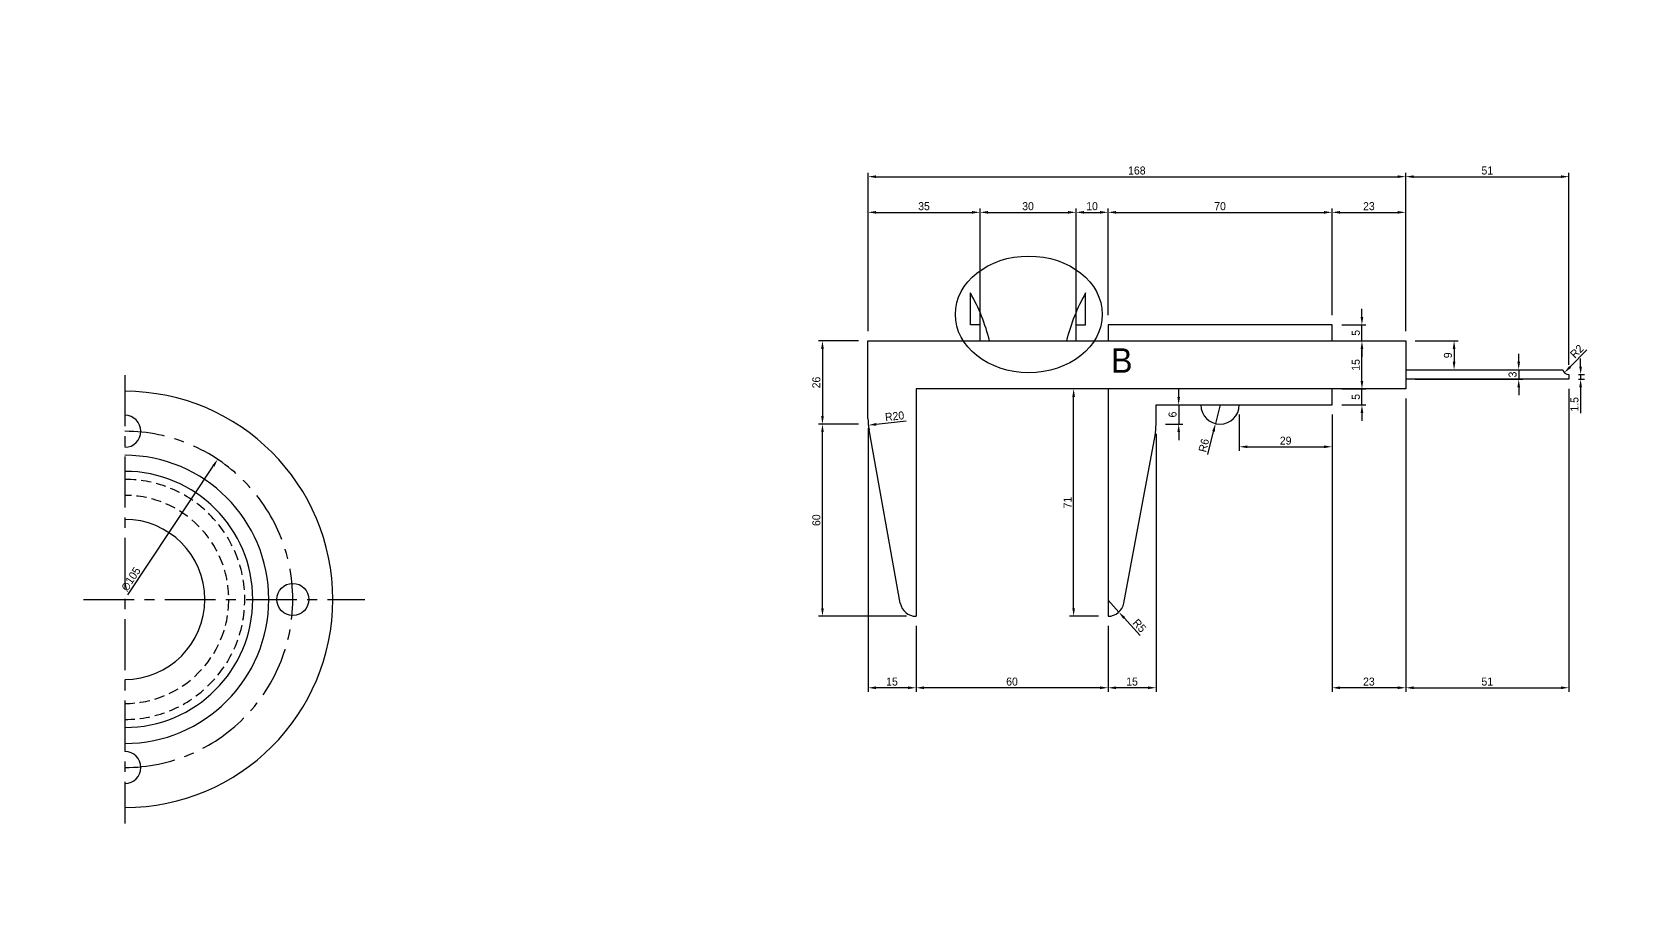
# Model space of a CAD drawing. Header units: millimetres. Extents: x 106 to 2619, y 244 to 1783.
# Drawn here: x 1531.8 to 2029.3, y 636.6 to 911.9 of the extents above; entities that cross this region are included whole.
import ezdxf

# ---------------------------------------------------------------- set-up
doc = ezdxf.new("R2010")
doc.units = ezdxf.units.MM
doc.header["$LTSCALE"] = 0.5
doc.linetypes.add('CENTER', pattern=[50.8, 31.75, -6.35, 6.35, -6.35])
doc.linetypes.add('HIDDEN', pattern=[9.525, 6.35, -3.175])
doc.styles.get("Standard").update_dxf_attribs({"font": ''})
doc.styles.get('Standard').set_extended_font_data('Gulim')
doc.dimstyles.new('ISO-25', dxfattribs={"dimtxt": 2.5, "dimasz": 2.5, "dimexe": 1.25, "dimexo": 3, "dimtad": 1, "dimdsep": 46, "dimtxsty": 'Standard', "dimcen": 2.5, "dimclrd": 1, "dimclre": 1, "dimclrt": 5, "dimadec": 0, "dimazin": 0, "dimtfac": 1, "dimtmove": 0, "dimatfit": 3, "dimfxl": 1, "dimtfillclr": 1, "dimarcsym": 0})
doc.dimstyles.new('사본 ISO-25', dxfattribs={"dimtxt": 10, "dimasz": 10, "dimexe": 1.25, "dimexo": 1, "dimtad": 1, "dimdsep": 46, "dimtxsty": 'Standard', "dimcen": 10, "dimclrd": 1, "dimclre": 1, "dimclrt": 5, "dimadec": 0, "dimazin": 0, "dimtfac": 1, "dimtmove": 0, "dimatfit": 3, "dimfxl": 1, "dimtfillclr": 1, "dimarcsym": 0})

# ---------------------------------------------------------------- blocks, each defined once
blk = doc.blocks.new('*D206')
at = {"color": 1, "lineweight": -2, "transparency": 16777216}
blk.add_line((1561.79, 736.07), (1588.47, 776.26), dxfattribs=at)
at = {"color": 1, "transparency": 16777216}
blk.add_solid([(1588.12, 776.49), (1588.82, 776.03), (1589.85, 778.34)], dxfattribs=at)
at = {"layer": 'Defpoints', "color": 0, "transparency": 16777216}
for p in [(1589.85, 778.34), (1531.78, 690.86)]:
    blk.add_point(p, dxfattribs=at)
at = {"color": 5, "transparency": 16777216, "insert": (1562.74, 740.95), "char_height": 2.5, "attachment_point": 5, "rotation": 56.4212}
blk.add_mtext('∅105', dxfattribs=at)
blk = doc.blocks.new('*D269')
at = {"color": 1, "lineweight": -2, "transparency": 16777216}
blk.add_line((1556.28, 1100.47), (1561.51, 1059.09), dxfattribs=at)
at = {"color": 1, "transparency": 16777216}
blk.add_solid([(1563.17, 1059.3), (1559.86, 1058.89), (1562.77, 1049.17)], dxfattribs=at)
at = {"layer": 'Defpoints', "color": 0, "transparency": 16777216}
for p in [(1562.77, 1049.17), (1639.36, 444)]:
    blk.add_point(p, dxfattribs=at)
at = {"color": 5, "transparency": 16777216, "insert": (1563.99, 1085.47), "char_height": 10, "attachment_point": 5, "rotation": 277.213}
blk.add_mtext('R610', dxfattribs=at)
blk = doc.blocks.new('*D275')
at = {"color": 1, "lineweight": -2, "transparency": 16777216}
for p, q in [((1793.04, 818.34), (1793.04, 856.74)), ((1828.04, 818.34), (1828.04, 856.74)), ((1795.54, 855.49), (1825.54, 855.49))]:
    blk.add_line(p, q, dxfattribs=at)
at = {"color": 1, "transparency": 16777216}
for points in [[(1795.54, 855.91), (1795.54, 855.07), (1793.04, 855.49)], [(1825.54, 855.91), (1825.54, 855.07), (1828.04, 855.49)]]:
    blk.add_solid(points, dxfattribs=at)
at = {"layer": 'Defpoints', "color": 0, "transparency": 16777216}
for p in [(1828.04, 855.49), (1793.04, 815.34), (1828.04, 815.34)]:
    blk.add_point(p, dxfattribs=at)
at = {"color": 5, "transparency": 16777216, "insert": (1810.54, 857.4), "char_height": 2.5, "attachment_point": 5}
blk.add_mtext('35', dxfattribs=at)
blk = doc.blocks.new('*D276')
at = {"color": 1, "lineweight": -2, "transparency": 16777216}
for p, q in [((1828.04, 818.34), (1828.04, 856.74)), ((1858.04, 818.34), (1858.04, 856.74)), ((1830.54, 855.49), (1855.54, 855.49))]:
    blk.add_line(p, q, dxfattribs=at)
at = {"color": 1, "transparency": 16777216}
for points in [[(1830.54, 855.91), (1830.54, 855.07), (1828.04, 855.49)], [(1855.54, 855.91), (1855.54, 855.07), (1858.04, 855.49)]]:
    blk.add_solid(points, dxfattribs=at)
at = {"layer": 'Defpoints', "color": 0, "transparency": 16777216}
for p in [(1858.04, 855.49), (1828.04, 815.34), (1858.04, 815.34)]:
    blk.add_point(p, dxfattribs=at)
at = {"color": 5, "transparency": 16777216, "insert": (1843.04, 857.4), "char_height": 2.5, "attachment_point": 5}
blk.add_mtext('30', dxfattribs=at)
blk = doc.blocks.new('*D277')
at = {"color": 1, "lineweight": -2, "transparency": 16777216}
for p, q in [((1858.04, 818.34), (1858.04, 856.74)), ((1868.04, 823.34), (1868.04, 856.74)), ((1860.54, 855.49), (1865.54, 855.49))]:
    blk.add_line(p, q, dxfattribs=at)
at = {"color": 1, "transparency": 16777216}
for points in [[(1860.54, 855.91), (1860.54, 855.07), (1858.04, 855.49)], [(1865.54, 855.91), (1865.54, 855.07), (1868.04, 855.49)]]:
    blk.add_solid(points, dxfattribs=at)
at = {"layer": 'Defpoints', "color": 0, "transparency": 16777216}
for p in [(1868.04, 855.49), (1868.04, 820.34), (1858.04, 815.34)]:
    blk.add_point(p, dxfattribs=at)
at = {"color": 5, "transparency": 16777216, "insert": (1863.04, 857.4), "char_height": 2.5, "attachment_point": 5}
blk.add_mtext('10', dxfattribs=at)
blk = doc.blocks.new('*D278')
at = {"color": 1, "lineweight": -2, "transparency": 16777216}
for p, q in [((1868.04, 823.34), (1868.04, 856.74)), ((1938.04, 823.34), (1938.04, 856.74)), ((1870.54, 855.49), (1935.54, 855.49))]:
    blk.add_line(p, q, dxfattribs=at)
at = {"color": 1, "transparency": 16777216}
for points in [[(1870.54, 855.91), (1870.54, 855.07), (1868.04, 855.49)], [(1935.54, 855.91), (1935.54, 855.07), (1938.04, 855.49)]]:
    blk.add_solid(points, dxfattribs=at)
at = {"layer": 'Defpoints', "color": 0, "transparency": 16777216}
for p in [(1938.04, 855.49), (1868.04, 820.34), (1938.04, 820.34)]:
    blk.add_point(p, dxfattribs=at)
at = {"color": 5, "transparency": 16777216, "insert": (1903.04, 857.4), "char_height": 2.5, "attachment_point": 5}
blk.add_mtext('70', dxfattribs=at)
blk = doc.blocks.new('*D279')
at = {"color": 1, "lineweight": -2, "transparency": 16777216}
for p, q in [((1938.04, 823.34), (1938.04, 856.74)), ((1961.04, 818.34), (1961.04, 856.74)), ((1940.54, 855.49), (1958.54, 855.49))]:
    blk.add_line(p, q, dxfattribs=at)
at = {"color": 1, "transparency": 16777216}
for points in [[(1940.54, 855.91), (1940.54, 855.07), (1938.04, 855.49)], [(1958.54, 855.91), (1958.54, 855.07), (1961.04, 855.49)]]:
    blk.add_solid(points, dxfattribs=at)
at = {"layer": 'Defpoints', "color": 0, "transparency": 16777216}
for p in [(1961.04, 855.49), (1938.04, 820.34), (1961.04, 815.34)]:
    blk.add_point(p, dxfattribs=at)
at = {"color": 5, "transparency": 16777216, "insert": (1949.54, 857.4), "char_height": 2.5, "attachment_point": 5}
blk.add_mtext('23', dxfattribs=at)
blk = doc.blocks.new('*D280')
at = {"color": 1, "lineweight": -2, "transparency": 16777216}
for p, q in [((1964.04, 815.34), (1977.41, 815.34)), ((1976.16, 812.84), (1976.16, 808.84)), ((1964.04, 806.34), (1977.41, 806.34))]:
    blk.add_line(p, q, dxfattribs=at)
at = {"color": 1, "transparency": 16777216}
for points in [[(1975.74, 812.84), (1976.58, 812.84), (1976.16, 815.34)], [(1975.74, 808.84), (1976.58, 808.84), (1976.16, 806.34)]]:
    blk.add_solid(points, dxfattribs=at)
at = {"layer": 'Defpoints', "color": 0, "transparency": 16777216}
for p in [(1961.04, 815.34), (1961.04, 806.34), (1976.16, 806.34)]:
    blk.add_point(p, dxfattribs=at)
at = {"color": 5, "transparency": 16777216, "insert": (1974.25, 810.84), "char_height": 2.5, "attachment_point": 5, "rotation": 90}
blk.add_mtext('9', dxfattribs=at)
blk = doc.blocks.new('*D281')
at = {"color": 1, "lineweight": -2, "transparency": 16777216}
for p, q in [((1996.36, 808.84), (1996.36, 811.34)), ((1964.04, 806.34), (1997.61, 806.34)), ((1996.36, 806.34), (1996.36, 803.34)), ((1964.04, 803.34), (1997.61, 803.34)), ((1996.36, 800.84), (1996.36, 798.34))]:
    blk.add_line(p, q, dxfattribs=at)
at = {"color": 1, "transparency": 16777216}
for points in [[(1995.94, 808.84), (1996.78, 808.84), (1996.36, 806.34)], [(1995.94, 800.84), (1996.78, 800.84), (1996.36, 803.34)]]:
    blk.add_solid(points, dxfattribs=at)
at = {"layer": 'Defpoints', "color": 0, "transparency": 16777216}
for p in [(1961.04, 806.34), (1961.04, 803.34), (1996.36, 803.34)]:
    blk.add_point(p, dxfattribs=at)
at = {"color": 5, "transparency": 16777216, "insert": (1994.45, 804.84), "char_height": 2.5, "attachment_point": 5, "rotation": 90}
blk.add_mtext('3', dxfattribs=at)
blk = doc.blocks.new('*D282')
at = {"color": 1, "lineweight": -2, "transparency": 16777216}
for p, q in [((2015.7, 807.34), (2015.7, 809.84)), ((2015.04, 804.84), (2016.95, 804.84)), ((2015.04, 803.34), (2016.95, 803.34)), ((2015.7, 804.84), (2015.7, 803.34)), ((2015.7, 800.84), (2015.7, 792.72))]:
    blk.add_line(p, q, dxfattribs=at)
at = {"color": 1, "transparency": 16777216}
for points in [[(2015.28, 807.34), (2016.12, 807.34), (2015.7, 804.84)], [(2015.28, 800.84), (2016.12, 800.84), (2015.7, 803.34)]]:
    blk.add_solid(points, dxfattribs=at)
at = {"layer": 'Defpoints', "color": 0, "transparency": 16777216}
for p in [(2012.04, 804.84), (2012.04, 803.34), (2015.7, 803.34)]:
    blk.add_point(p, dxfattribs=at)
at = {"color": 5, "transparency": 16777216, "insert": (2013.79, 795.53), "char_height": 2.5, "attachment_point": 5, "rotation": 90}
blk.add_mtext('1.5', dxfattribs=at)
blk = doc.blocks.new('*D283')
at = {"color": 1, "lineweight": -2, "transparency": 16777216}
for p, q in [((1947.37, 802.84), (1947.37, 805.34)), ((1941.04, 800.34), (1948.62, 800.34)), ((1947.37, 795.34), (1947.37, 800.34)), ((1941.04, 795.34), (1948.62, 795.34)), ((1947.37, 792.84), (1947.37, 790.34))]:
    blk.add_line(p, q, dxfattribs=at)
at = {"color": 1, "transparency": 16777216}
for points in [[(1946.96, 802.84), (1947.79, 802.84), (1947.37, 800.34)], [(1946.96, 792.84), (1947.79, 792.84), (1947.37, 795.34)]]:
    blk.add_solid(points, dxfattribs=at)
at = {"layer": 'Defpoints', "color": 0, "transparency": 16777216}
for p in [(1938.04, 800.34), (1947.37, 800.34), (1938.04, 795.34)]:
    blk.add_point(p, dxfattribs=at)
at = {"color": 5, "transparency": 16777216, "insert": (1945.47, 797.84), "char_height": 2.5, "attachment_point": 5, "rotation": 90}
blk.add_mtext('5', dxfattribs=at)
blk = doc.blocks.new('*D284')
at = {"color": 1, "lineweight": -2, "transparency": 16777216}
for p, q in [((1941.04, 815.34), (1948.62, 815.34)), ((1947.37, 802.84), (1947.37, 812.84)), ((1941.04, 800.34), (1948.62, 800.34))]:
    blk.add_line(p, q, dxfattribs=at)
at = {"color": 1, "transparency": 16777216}
for points in [[(1946.96, 812.84), (1947.79, 812.84), (1947.37, 815.34)], [(1946.96, 802.84), (1947.79, 802.84), (1947.37, 800.34)]]:
    blk.add_solid(points, dxfattribs=at)
at = {"layer": 'Defpoints', "color": 0, "transparency": 16777216}
for p in [(1938.04, 815.34), (1947.37, 815.34), (1938.04, 800.34)]:
    blk.add_point(p, dxfattribs=at)
at = {"color": 5, "transparency": 16777216, "insert": (1945.46, 807.84), "char_height": 2.5, "attachment_point": 5, "rotation": 90}
blk.add_mtext('15', dxfattribs=at)
blk = doc.blocks.new('*D285')
at = {"color": 1, "lineweight": -2, "transparency": 16777216}
for p, q in [((1947.37, 822.84), (1947.37, 825.34)), ((1941.04, 820.34), (1948.62, 820.34)), ((1947.37, 815.34), (1947.37, 820.34)), ((1941.04, 815.34), (1948.62, 815.34)), ((1947.37, 812.84), (1947.37, 810.34))]:
    blk.add_line(p, q, dxfattribs=at)
at = {"color": 1, "transparency": 16777216}
for points in [[(1946.96, 822.84), (1947.79, 822.84), (1947.37, 820.34)], [(1946.96, 812.84), (1947.79, 812.84), (1947.37, 815.34)]]:
    blk.add_solid(points, dxfattribs=at)
at = {"layer": 'Defpoints', "color": 0, "transparency": 16777216}
for p in [(1938.04, 820.34), (1947.37, 820.34), (1938.04, 815.34)]:
    blk.add_point(p, dxfattribs=at)
at = {"color": 5, "transparency": 16777216, "insert": (1945.47, 817.84), "char_height": 2.5, "attachment_point": 5, "rotation": 90}
blk.add_mtext('5', dxfattribs=at)
blk = doc.blocks.new('*D286')
at = {"color": 1, "lineweight": -2, "transparency": 16777216}
for p, q in [((1793.04, 818.34), (1793.04, 867.88)), ((1795.54, 866.63), (1958.54, 866.63)), ((1961.04, 818.34), (1961.04, 867.88))]:
    blk.add_line(p, q, dxfattribs=at)
at = {"color": 1, "transparency": 16777216}
for points in [[(1795.54, 867.05), (1795.54, 866.21), (1793.04, 866.63)], [(1958.54, 867.05), (1958.54, 866.21), (1961.04, 866.63)]]:
    blk.add_solid(points, dxfattribs=at)
at = {"layer": 'Defpoints', "color": 0, "transparency": 16777216}
for p in [(1961.04, 866.63), (1793.04, 815.34), (1961.04, 815.34)]:
    blk.add_point(p, dxfattribs=at)
at = {"color": 5, "transparency": 16777216, "insert": (1877.04, 868.54), "char_height": 2.5, "attachment_point": 5}
blk.add_mtext('168', dxfattribs=at)
blk = doc.blocks.new('*D287')
at = {"color": 1, "lineweight": -2, "transparency": 16777216}
for p, q in [((1961.04, 818.34), (1961.04, 867.88)), ((1963.54, 866.63), (2009.54, 866.63)), ((2012.04, 807.84), (2012.04, 867.88))]:
    blk.add_line(p, q, dxfattribs=at)
at = {"color": 1, "transparency": 16777216}
for points in [[(1963.54, 867.05), (1963.54, 866.21), (1961.04, 866.63)], [(2009.54, 867.05), (2009.54, 866.21), (2012.04, 866.63)]]:
    blk.add_solid(points, dxfattribs=at)
at = {"layer": 'Defpoints', "color": 0, "transparency": 16777216}
for p in [(2012.04, 866.63), (1961.04, 815.34), (2012.04, 804.84)]:
    blk.add_point(p, dxfattribs=at)
at = {"color": 5, "transparency": 16777216, "insert": (1986.54, 868.54), "char_height": 2.5, "attachment_point": 5}
blk.add_mtext('51', dxfattribs=at)
blk = doc.blocks.new('*D288')
at = {"color": 1, "lineweight": -2, "transparency": 16777216}
for p, q in [((1961.04, 797.34), (1961.04, 705.76)), ((2012.04, 800.34), (2012.04, 705.76)), ((1963.54, 707.01), (2009.54, 707.01))]:
    blk.add_line(p, q, dxfattribs=at)
at = {"color": 1, "transparency": 16777216}
for points in [[(1963.54, 707.43), (1963.54, 706.59), (1961.04, 707.01)], [(2009.54, 707.43), (2009.54, 706.59), (2012.04, 707.01)]]:
    blk.add_solid(points, dxfattribs=at)
at = {"layer": 'Defpoints', "color": 0, "transparency": 16777216}
for p in [(2012.04, 803.34), (1961.04, 800.34), (2012.04, 707.01)]:
    blk.add_point(p, dxfattribs=at)
at = {"color": 5, "transparency": 16777216, "insert": (1986.54, 708.92), "char_height": 2.5, "attachment_point": 5}
blk.add_mtext('51', dxfattribs=at)
blk = doc.blocks.new('*D289')
at = {"color": 1, "lineweight": -2, "transparency": 16777216}
for p, q in [((1961.04, 797.34), (1961.04, 705.76)), ((1938.04, 792.34), (1938.04, 705.76)), ((1958.54, 707.01), (1940.54, 707.01))]:
    blk.add_line(p, q, dxfattribs=at)
at = {"color": 1, "transparency": 16777216}
for points in [[(1940.54, 707.43), (1940.54, 706.59), (1938.04, 707.01)], [(1958.54, 707.43), (1958.54, 706.59), (1961.04, 707.01)]]:
    blk.add_solid(points, dxfattribs=at)
at = {"layer": 'Defpoints', "color": 0, "transparency": 16777216}
for p in [(1961.04, 800.34), (1938.04, 795.34), (1938.04, 707.01)]:
    blk.add_point(p, dxfattribs=at)
at = {"color": 5, "transparency": 16777216, "insert": (1949.54, 708.92), "char_height": 2.5, "attachment_point": 5}
blk.add_mtext('23', dxfattribs=at)
blk = doc.blocks.new('*D290')
at = {"color": 1, "lineweight": -2, "transparency": 16777216}
for p, q in [((1909.04, 792.34), (1909.04, 781.02)), ((1938.04, 792.34), (1938.04, 781.02)), ((1911.54, 782.27), (1935.54, 782.27))]:
    blk.add_line(p, q, dxfattribs=at)
at = {"color": 1, "transparency": 16777216}
for points in [[(1911.54, 782.68), (1911.54, 781.85), (1909.04, 782.27)], [(1935.54, 782.68), (1935.54, 781.85), (1938.04, 782.27)]]:
    blk.add_solid(points, dxfattribs=at)
at = {"layer": 'Defpoints', "color": 0, "transparency": 16777216}
for p in [(1909.04, 795.34), (1938.04, 795.34), (1938.04, 782.27)]:
    blk.add_point(p, dxfattribs=at)
at = {"color": 5, "transparency": 16777216, "insert": (1923.54, 784.17), "char_height": 2.5, "attachment_point": 5}
blk.add_mtext('29', dxfattribs=at)
blk = doc.blocks.new('*D291')
at = {"color": 1, "lineweight": -2, "transparency": 16777216}
for p, q in [((1890.11, 797.84), (1890.11, 800.34)), ((1886.04, 795.34), (1891.36, 795.34)), ((1890.11, 795.34), (1890.11, 789.34)), ((1886.04, 789.34), (1891.36, 789.34)), ((1890.11, 786.84), (1890.11, 784.34))]:
    blk.add_line(p, q, dxfattribs=at)
at = {"color": 1, "transparency": 16777216}
for points in [[(1889.7, 797.84), (1890.53, 797.84), (1890.11, 795.34)], [(1889.7, 786.84), (1890.53, 786.84), (1890.11, 789.34)]]:
    blk.add_solid(points, dxfattribs=at)
at = {"layer": 'Defpoints', "color": 0, "transparency": 16777216}
for p in [(1883.04, 795.34), (1883.04, 789.34), (1890.11, 789.34)]:
    blk.add_point(p, dxfattribs=at)
at = {"color": 5, "transparency": 16777216, "insert": (1888.21, 792.34), "char_height": 2.5, "attachment_point": 5, "rotation": 90}
blk.add_mtext('6', dxfattribs=at)
blk = doc.blocks.new('*D292')
at = {"color": 1, "lineweight": -2, "transparency": 16777216}
for p, q in [((1883.04, 786.34), (1883.04, 705.76)), ((1868.04, 726.34), (1868.04, 705.76)), ((1880.54, 707.01), (1870.54, 707.01))]:
    blk.add_line(p, q, dxfattribs=at)
at = {"color": 1, "transparency": 16777216}
for points in [[(1870.54, 707.43), (1870.54, 706.59), (1868.04, 707.01)], [(1880.54, 707.43), (1880.54, 706.59), (1883.04, 707.01)]]:
    blk.add_solid(points, dxfattribs=at)
at = {"layer": 'Defpoints', "color": 0, "transparency": 16777216}
for p in [(1883.04, 789.34), (1868.04, 729.34), (1868.04, 707.01)]:
    blk.add_point(p, dxfattribs=at)
at = {"color": 5, "transparency": 16777216, "insert": (1875.54, 708.92), "char_height": 2.5, "attachment_point": 5}
blk.add_mtext('15', dxfattribs=at)
blk = doc.blocks.new('*D293')
at = {"color": 1, "lineweight": -2, "transparency": 16777216}
for p, q in [((1865.04, 800.34), (1856.04, 800.34)), ((1857.29, 731.84), (1857.29, 797.84)), ((1865.04, 729.34), (1856.04, 729.34))]:
    blk.add_line(p, q, dxfattribs=at)
at = {"color": 1, "transparency": 16777216}
for points in [[(1856.87, 797.84), (1857.71, 797.84), (1857.29, 800.34)], [(1856.87, 731.84), (1857.71, 731.84), (1857.29, 729.34)]]:
    blk.add_solid(points, dxfattribs=at)
at = {"layer": 'Defpoints', "color": 0, "transparency": 16777216}
for p in [(1857.29, 800.34), (1868.04, 800.34), (1868.04, 729.34)]:
    blk.add_point(p, dxfattribs=at)
at = {"color": 5, "transparency": 16777216, "insert": (1855.38, 764.84), "char_height": 2.5, "attachment_point": 5, "rotation": 90}
blk.add_mtext('71', dxfattribs=at)
blk = doc.blocks.new('*D294')
at = {"color": 1, "lineweight": -2, "transparency": 16777216}
for p, q in [((1808.04, 726.34), (1808.04, 705.76)), ((1868.04, 726.34), (1868.04, 705.76)), ((1865.54, 707.01), (1810.54, 707.01))]:
    blk.add_line(p, q, dxfattribs=at)
at = {"color": 1, "transparency": 16777216}
for points in [[(1810.54, 707.43), (1810.54, 706.59), (1808.04, 707.01)], [(1865.54, 707.43), (1865.54, 706.59), (1868.04, 707.01)]]:
    blk.add_solid(points, dxfattribs=at)
at = {"layer": 'Defpoints', "color": 0, "transparency": 16777216}
for p in [(1808.04, 729.34), (1868.04, 729.34), (1808.04, 707.01)]:
    blk.add_point(p, dxfattribs=at)
at = {"color": 5, "transparency": 16777216, "insert": (1838.04, 708.92), "char_height": 2.5, "attachment_point": 5}
blk.add_mtext('60', dxfattribs=at)
blk = doc.blocks.new('*D295')
at = {"color": 1, "lineweight": -2, "transparency": 16777216}
for p, q in [((1793.04, 788.13), (1793.04, 705.76)), ((1808.04, 726.34), (1808.04, 705.76)), ((1805.54, 707.01), (1795.54, 707.01))]:
    blk.add_line(p, q, dxfattribs=at)
at = {"color": 1, "transparency": 16777216}
for points in [[(1795.54, 707.43), (1795.54, 706.59), (1793.04, 707.01)], [(1805.54, 707.43), (1805.54, 706.59), (1808.04, 707.01)]]:
    blk.add_solid(points, dxfattribs=at)
at = {"layer": 'Defpoints', "color": 0, "transparency": 16777216}
for p in [(1793.04, 791.13), (1808.04, 729.34), (1793.04, 707.01)]:
    blk.add_point(p, dxfattribs=at)
at = {"color": 5, "transparency": 16777216, "insert": (1800.54, 708.92), "char_height": 2.5, "attachment_point": 5}
blk.add_mtext('15', dxfattribs=at)
blk = doc.blocks.new('*D296')
at = {"color": 1, "lineweight": -2, "transparency": 16777216}
for p, q in [((1790.04, 815.34), (1777.56, 815.34)), ((1778.81, 812.84), (1778.81, 791.84)), ((1790.04, 789.34), (1777.56, 789.34))]:
    blk.add_line(p, q, dxfattribs=at)
at = {"color": 1, "transparency": 16777216}
for points in [[(1778.4, 812.84), (1779.23, 812.84), (1778.81, 815.34)], [(1778.4, 791.84), (1779.23, 791.84), (1778.81, 789.34)]]:
    blk.add_solid(points, dxfattribs=at)
at = {"layer": 'Defpoints', "color": 0, "transparency": 16777216}
for p in [(1793.04, 815.34), (1778.81, 789.34), (1793.04, 789.34)]:
    blk.add_point(p, dxfattribs=at)
at = {"color": 5, "transparency": 16777216, "insert": (1776.91, 802.34), "char_height": 2.5, "attachment_point": 5, "rotation": 90}
blk.add_mtext('26', dxfattribs=at)
blk = doc.blocks.new('*D297')
at = {"color": 1, "lineweight": -2, "transparency": 16777216}
for p, q in [((1790.04, 789.34), (1777.56, 789.34)), ((1778.81, 731.84), (1778.81, 786.84)), ((1805.04, 729.34), (1777.56, 729.34))]:
    blk.add_line(p, q, dxfattribs=at)
at = {"color": 1, "transparency": 16777216}
for points in [[(1778.4, 786.84), (1779.23, 786.84), (1778.81, 789.34)], [(1778.4, 731.84), (1779.23, 731.84), (1778.81, 729.34)]]:
    blk.add_solid(points, dxfattribs=at)
at = {"layer": 'Defpoints', "color": 0, "transparency": 16777216}
for p in [(1778.81, 789.34), (1793.04, 789.34), (1808.04, 729.34)]:
    blk.add_point(p, dxfattribs=at)
at = {"color": 5, "transparency": 16777216, "insert": (1776.91, 759.34), "char_height": 2.5, "attachment_point": 5, "rotation": 90}
blk.add_mtext('60', dxfattribs=at)
blk = doc.blocks.new('*D298')
at = {"color": 1, "lineweight": -2, "transparency": 16777216}
blk.add_line((1804.99, 790.27), (1795.64, 789.28), dxfattribs=at)
at = {"color": 1, "transparency": 16777216}
blk.add_solid([(1795.59, 789.7), (1795.68, 788.87), (1793.15, 789.02)], dxfattribs=at)
at = {"layer": 'Defpoints', "color": 0, "transparency": 16777216}
for p in [(1813.04, 791.13), (1793.15, 789.02)]:
    blk.add_point(p, dxfattribs=at)
at = {"color": 5, "transparency": 16777216, "insert": (1801.35, 791.81), "char_height": 2.5, "attachment_point": 5, "rotation": 6.059}
blk.add_mtext('R20', dxfattribs=at)
blk = doc.blocks.new('*D299')
at = {"color": 1, "lineweight": -2, "transparency": 16777216}
for p, q in [((1868.04, 734.34), (1871.41, 730.64)), ((1878.11, 723.29), (1873.09, 728.8))]:
    blk.add_line(p, q, dxfattribs=at)
at = {"color": 1, "transparency": 16777216}
blk.add_solid([(1873.4, 729.08), (1872.78, 728.52), (1871.41, 730.64)], dxfattribs=at)
at = {"layer": 'Defpoints', "color": 0, "transparency": 16777216}
for p in [(1868.04, 734.34), (1871.41, 730.64)]:
    blk.add_point(p, dxfattribs=at)
at = {"color": 5, "transparency": 16777216, "insert": (1877.85, 726.41), "char_height": 2.5, "attachment_point": 5, "rotation": 312.3574}
blk.add_mtext('R5', dxfattribs=at)
blk = doc.blocks.new('*D300')
at = {"color": 1, "lineweight": -2, "transparency": 16777216}
for p, q in [((1903.04, 795.34), (1901.6, 789.51)), ((1899.22, 779.85), (1901, 787.09))]:
    blk.add_line(p, q, dxfattribs=at)
at = {"color": 1, "transparency": 16777216}
blk.add_solid([(1900.6, 787.19), (1901.41, 786.99), (1901.6, 789.51)], dxfattribs=at)
at = {"layer": 'Defpoints', "color": 0, "transparency": 16777216}
for p in [(1903.04, 795.34), (1901.6, 789.51)]:
    blk.add_point(p, dxfattribs=at)
at = {"color": 5, "transparency": 16777216, "insert": (1897.96, 782.71), "char_height": 2.5, "attachment_point": 5, "rotation": 76.1436}
blk.add_mtext('R6', dxfattribs=at)
blk = doc.blocks.new('*D301')
at = {"color": 1, "lineweight": -2, "transparency": 16777216}
blk.add_line((2017.63, 812.5), (2012.39, 807.19), dxfattribs=at)
at = {"color": 1, "transparency": 16777216}
blk.add_solid([(2012.09, 807.49), (2012.69, 806.9), (2010.63, 805.42)], dxfattribs=at)
at = {"layer": 'Defpoints', "color": 0, "transparency": 16777216}
for p in [(2012.04, 806.84), (2010.63, 805.42)]:
    blk.add_point(p, dxfattribs=at)
at = {"color": 5, "transparency": 16777216, "insert": (2014.53, 812.08), "char_height": 2.5, "attachment_point": 5, "rotation": 45.3326}
blk.add_mtext('R2', dxfattribs=at)
blk = doc.blocks.new('*D306')
at = {"color": 1, "lineweight": -2, "transparency": 16777216}
for p, q in [((2050.65, 817.97), (2052.75, 819.15)), ((2059.94, 794.75), (2062.27, 795.34))]:
    blk.add_line(p, q, dxfattribs=at)
blk.add_arc((1967.08, 771.07), 96.98, 15.7784, 27.8244, dxfattribs=at)
at = {"color": 1, "transparency": 16777216}
for points in [[(2052.49, 816.14), (2053.22, 816.54), (2051.66, 818.54)], [(2060.82, 797.55), (2060.01, 797.34), (2061.06, 795.03)]]:
    blk.add_solid(points, dxfattribs=at)
at = {"layer": 'Defpoints', "color": 0, "transparency": 16777216}
for p in [(2048.04, 816.5), (2058.62, 803.13), (2057.04, 794), (1967.08, 771.07)]:
    blk.add_point(p, dxfattribs=at)
at = {"color": 5, "transparency": 16777216, "insert": (2058.9, 807.8), "char_height": 2.5, "attachment_point": 5, "rotation": 291.8014}
blk.add_mtext('15°', dxfattribs=at)

msp = doc.modelspace()

# ---------------------------------------------------------------- linework, layer by layer
for p, q in [((1825.0379, 820.3388), (1825.0379, 830.3388)), ((1861.0379, 820.3388), (1861.0379, 830.3388)), ((1828.0379, 820.3388), (1825.0379, 820.3388)), ((1828.0379, 815.3388), (1828.0379, 820.3388)), ((1858.0379, 815.3388), (1858.0379, 820.3388)), ((1858.0379, 820.3388), (1861.0379, 820.3388)), ((1938.0379, 820.3388), (1868.0379, 820.3388)), ((1868.0379, 820.3388), (1868.0379, 815.3388)), ((1938.0379, 815.3388), (1938.0379, 820.3388)), ((1793.0379, 815.3388), (1828.0379, 815.3388)), ((1793.0379, 791.1279), (1793.0379, 815.3388)), ((1828.0379, 815.3388), (1858.0379, 815.3388)), ((1858.0379, 815.3388), (1868.0379, 815.3388)), ((1868.0379, 815.3388), (1938.0379, 815.3388)), ((1938.0379, 815.3388), (1961.0379, 815.3388)), ((1961.0379, 815.3388), (1961.0379, 806.3388)), ((1961.0379, 806.3388), (1961.0379, 800.3388)), ((1961.0379, 806.3388), (2010.1015, 806.3388)), ((2012.0379, 803.3388), (1961.0379, 803.3388)), ((2012.0379, 804.8388), (2012.0379, 803.3388)), ((1868.0379, 800.3388), (1808.0379, 800.3388)), ((1808.0379, 800.3388), (1808.0379, 729.3388)), ((1938.0379, 800.3388), (1868.0379, 800.3388)), ((1868.0379, 800.3388), (1868.0379, 729.3388)), ((1961.0379, 800.3388), (1938.0379, 800.3388)), ((1938.0379, 795.3388), (1938.0379, 800.3388)), ((1883.0379, 789.3388), (1883.0379, 795.3388)), ((1883.0379, 795.3388), (1938.0379, 795.3388)), ((1803.1173, 733.4513), (1793.3555, 787.5781)), ((1872.9586, 733.4513), (1882.7204, 785.789))]:
    msp.add_line(p, q)
at = {"color": 1, "linetype": 'CENTER'}
for p, q in [((1560.815, 804.6021), (1560.815, 664.6021)), ((1547.9086, 734.6021), (1635.815, 734.6021))]:
    msp.add_line(p, q, dxfattribs=at)
msp.add_circle((1613.315, 734.6021), 5)
for centre, radius, start, end in [((1771.0698, 800.0515), 61.886, 14.301409, 29.301409), ((1915.0061, 800.0515), 61.886, 150.698591, 165.698591), ((2012.0379, 806.8388), 2, 194.477512, 270), ((1560.815, 734.6021), 65, 270, 90), ((1560.815, 787.1021), 5, 270, 90), ((1813.0379, 791.1279), 20, 180, 190.223481), ((1903.0379, 795.3388), 6, 180, 0), ((1863.0379, 789.3388), 20, 349.776519, 0), ((1560.815, 734.6021), 45, 270, 90), ((1560.815, 734.6021), 40, 270, 90), ((1560.815, 734.6021), 25, 270, 90), ((1808.0379, 734.3388), 5, 190.223481, 270), ((1868.0379, 734.3388), 5, 270, 349.776519), ((1560.815, 682.1021), 5, 270, 90)]:
    msp.add_arc(centre, radius, start, end)
msp.add_arc((1560.815, 734.6021), 52.5, 270, 90, dxfattribs=at)
at = {"color": 3, "linetype": 'HIDDEN'}
for radius in [37.5, 32.5]:
    msp.add_arc((1560.815, 734.6021), radius, 270, 90, dxfattribs=at)
at = {"color": 1}
msp.add_ellipse((1843.2751, 823.6283), major_axis=(22.9471, 0), ratio=0.79379901, dxfattribs=at)

# ---------------------------------------------------------------- texts
msp.add_text('B', height=7.6508).set_placement((1869.0073, 805.39))

# ---------------------------------------------------------------- dimensions: what is measured, and where the dimension line sits
dim = msp.add_radius_dim(center=(1639.3596, 444.0014), mpoint=(1562.7695, 1049.174), dimstyle='사본 ISO-25', override={"dimcen": 0, "dimse1": 0, "dimsd1": 0, "dimsd2": 0, "dimtofl": 0})
dim.commit()
dim.dimension.update_dxf_attribs({"geometry": '*D269', "text_midpoint": (1563.9938, 1085.4663)})
for base, p1, p2, picture, middle in [((1961.0379, 866.6287), (1793.0379, 815.3388), (1961.0379, 815.3388), '*D286', (1877.0379, 868.5387)), ((2012.0379, 866.6287), (1961.0379, 815.3388), (2012.0379, 804.8388), '*D287', (1986.5379, 868.5387)), ((1828.0379, 855.4896), (1793.0379, 815.3388), (1828.0379, 815.3388), '*D275', (1810.5379, 857.3962)), ((1858.0379, 855.4896), (1828.0379, 815.3388), (1858.0379, 815.3388), '*D276', (1843.0379, 857.3962)), ((1868.0379, 855.4896), (1858.0379, 815.3388), (1868.0379, 820.3388), '*D277', (1863.0379, 857.3996)), ((1938.0379, 855.4896), (1868.0379, 820.3388), (1938.0379, 820.3388), '*D278', (1903.0379, 857.3979)), ((1961.0379, 855.4896), (1938.0379, 820.3388), (1961.0379, 815.3388), '*D279', (1949.5379, 857.3962)), ((2012.0379, 707.01), (1961.0379, 800.3388), (2012.0379, 803.3388), '*D288', (1986.5379, 708.92)), ((1938.0379, 707.01), (1961.0379, 800.3388), (1938.0379, 795.3388), '*D289', (1949.5379, 708.9167)), ((1793.0379, 707.01), (1808.0379, 729.3388), (1793.0379, 791.1279), '*D295', (1800.5379, 708.92)), ((1938.0379, 782.267), (1909.0379, 795.3388), (1938.0379, 795.3388), '*D290', (1923.5379, 784.1736)), ((1868.0379, 707.01), (1883.0379, 789.3388), (1868.0379, 729.3388), '*D292', (1875.5379, 708.92)), ((1808.0379, 707.01), (1868.0379, 729.3388), (1808.0379, 729.3388), '*D294', (1838.0379, 708.9167))]:
    dim = msp.add_linear_dim(base=base, p1=p1, p2=p2, dimstyle='ISO-25')
    dim.commit()
    dim.dimension.update_dxf_attribs({"geometry": picture, "text_midpoint": middle})
for base, p1, p2, picture, middle in [((1947.3719, 820.3388), (1938.0379, 815.3388), (1938.0379, 820.3388), '*D285', (1945.467, 817.8388)), ((1778.8128, 789.3388), (1793.0379, 815.3388), (1793.0379, 789.3388), '*D296', (1776.9062, 802.3388)), ((1947.3719, 815.3388), (1938.0379, 800.3388), (1938.0379, 815.3388), '*D284', (1945.462, 807.8388)), ((1976.1607, 806.3388), (1961.0379, 815.3388), (1961.0379, 806.3388), '*D280', (1974.2541, 810.8388)), ((1996.3599, 803.3388), (1961.0379, 806.3388), (1961.0379, 803.3388), '*D281', (1994.4533, 804.8388)), ((2015.7002, 803.3388), (2012.0379, 804.8388), (2012.0379, 803.3388), '*D282', (2013.7902, 795.5284)), ((1947.3719, 800.3388), (1938.0379, 795.3388), (1938.0379, 800.3388), '*D283', (1945.467, 797.8388)), ((1857.29, 800.3388), (1868.0379, 729.3388), (1868.0379, 800.3388), '*D293', (1855.3801, 764.8388)), ((1890.1126, 789.3388), (1883.0379, 795.3388), (1883.0379, 789.3388), '*D291', (1888.206, 792.3388)), ((1778.8128, 789.3388), (1808.0379, 729.3388), (1793.0379, 789.3388), '*D297', (1776.9062, 759.3388))]:
    dim = msp.add_linear_dim(base=base, p1=p1, p2=p2, angle=90, dimstyle='ISO-25')
    dim.commit()
    dim.dimension.update_dxf_attribs({"geometry": picture, "text_midpoint": middle})
dim = msp.add_angular_dim_3p(base=(2058.6169, 803.1307), center=(1967.0844, 771.0739), p1=(2057.0366, 794.0048), p2=(2048.0366, 816.5048), dimstyle='ISO-25')
dim.commit()
dim.dimension.update_dxf_attribs({"geometry": '*D306', "text_midpoint": (2058.9048, 807.8021)})
for center, mpoint, picture, middle in [((2012.0379, 806.8388), (2010.632, 805.4164), '*D301', (2015.8898, 810.7356)), ((1813.0379, 791.1279), (1793.1497, 789.0168), '*D298', (1801.5553, 789.909))]:
    dim = msp.add_radius_dim(center=center, mpoint=mpoint, dimstyle='ISO-25')
    dim.commit()
    dim.dimension.update_dxf_attribs({"geometry": picture, "text_midpoint": middle, "dimtype": 164})
for center, mpoint, picture, middle in [((1903.0379, 795.3388), (1901.601, 789.5134), '*D300', (1897.9559, 782.7109)), ((1868.0379, 734.3388), (1871.4067, 730.644), '*D299', (1877.8537, 726.4054))]:
    dim = msp.add_radius_dim(center=center, mpoint=mpoint, dimstyle='ISO-25')
    dim.commit()
    dim.dimension.update_dxf_attribs({"geometry": picture, "text_midpoint": middle})
dim = msp.add_diameter_dim_2p(p1=(1531.7781, 690.863), p2=(1589.8519, 778.3412), dimstyle='ISO-25')
dim.commit()
dim.dimension.update_dxf_attribs({"geometry": '*D206', "text_midpoint": (1564.3308, 739.8981), "dimtype": 163})

doc.saveas('drawing.dxf')
